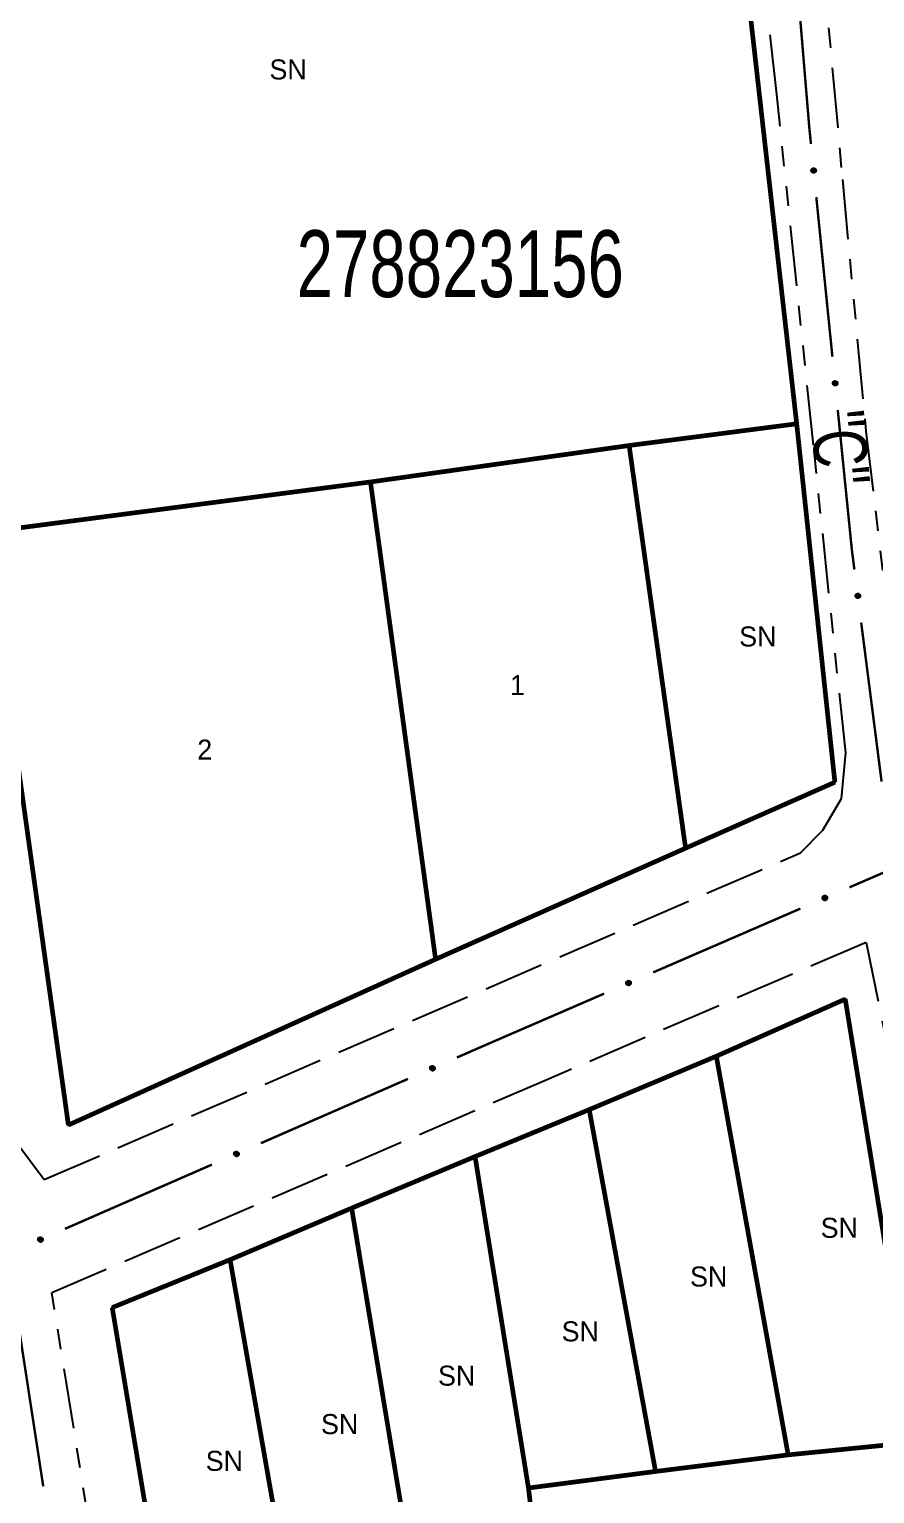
# Model space of a CAD drawing. Extents: x 205807 to 207855, y 4874692 to 4876446.
# Drawn here: x 206120.2 to 206183.4, y 4875287 to 4875396.5 of the extents above; entities that cross this region are included whole.
import ezdxf
from ezdxf.enums import TextEntityAlignment as Align

# ---------------------------------------------------------------- set-up
doc = ezdxf.new("R2010")
doc.units = 0
doc.header["$LTSCALE"] = 1.5
doc.header["$MEASUREMENT"] = 0
doc.linetypes.add('TRACO_11', pattern=[8, 3, -1, 3, -1])
doc.linetypes.add('TRACO_25', pattern=[8, 3, -1, 1, -1, 1, -1])
for name, color, linetype in [('CD_MALHA_LOTES', 7, 'CONTINUOUS'), ('CD_TXT_QUADRA', 7, 'CONTINUOUS'), ('RU-QUADRA', 210, 'CONTINUOUS'), ('SV-EIXO-RUA-N-PAV', 6, 'CONTINUOUS'), ('SV-EIXO-RUA-PAV', 20, 'CONTINUOUS'), ('SV-RUA-NAO-PAV', 7, 'CONTINUOUS'), ('SV-RUA-PAVIM', 7, 'CONTINUOUS'), ('SV-TXT-RUA-N-PAV', 7, 'CONTINUOUS'), ('Th_NmrPort', 1, 'CONTINUOUS')]:
    doc.layers.add(name, color=color, linetype=linetype)
doc.styles.add('ARIAL', font='ARIAL.SHX')

msp = doc.modelspace()

# ---------------------------------------------------------------- linework, layer by layer
at = {"layer": 'CD_MALHA_LOTES', "linetype": 'Continuous', "const_width": 0.35, "flags": 128}
for points in [[(206171.974104, 4875416.273807), (206177.557563, 4875366.99654)], [(206165.027243, 4875365.373441), (206177.557563, 4875366.99654)], [(206177.557563, 4875366.99654), (206180.414216, 4875340.182954)], [(206145.67991, 4875362.646636), (206165.027243, 4875365.373441)], [(206169.247299, 4875335.248735), (206165.027243, 4875365.373441)], [(206116.886145, 4875358.881048), (206145.67991, 4875362.646636)], [(206150.549205, 4875326.938471), (206145.67991, 4875362.646636)], [(206123.086381, 4875314.537999), (206116.886145, 4875358.881048)], [(206180.414216, 4875340.182954), (206169.247299, 4875335.248735)], [(206169.247299, 4875335.248735), (206150.549205, 4875326.938471)], [(206150.549205, 4875326.938471), (206123.086381, 4875314.537999)], [(206171.547726, 4875319.686893), (206181.190367, 4875323.957205)], [(206181.190367, 4875323.957205), (206186.562695, 4875290.827846)], [(206162.042837, 4875315.692084), (206171.547726, 4875319.686893)], [(206176.920054, 4875289.863582), (206171.547726, 4875319.686893)], [(206153.502212, 4875312.179408), (206162.042837, 4875315.692084)], [(206167.001909, 4875288.623814), (206162.042837, 4875315.692084)], [(206144.272827, 4875308.322352), (206153.502212, 4875312.179408)], [(206157.49702, 4875287.384046), (206153.502212, 4875312.179408)], [(206135.181194, 4875304.465295), (206144.272827, 4875308.322352)], [(206148.956395, 4875280.083189), (206144.272827, 4875308.322352)], [(206126.365065, 4875300.883743), (206135.181194, 4875304.465295)], [(206139.72701, 4875278.567917), (206135.181194, 4875304.465295)], [(206130.359874, 4875276.914893), (206126.365065, 4875300.883743)], [(206186.562695, 4875290.827846), (206176.920054, 4875289.863582)], [(206176.920054, 4875289.863582), (206167.001909, 4875288.623814)], [(206157.49702, 4875287.384046), (206167.001909, 4875288.623814)], [(206158.18578, 4875281.598461), (206157.49702, 4875287.384046)]]:
    msp.add_lwpolyline(points, dxfattribs=at)
at = {"layer": 'RU-QUADRA', "linetype": 'Continuous', "const_width": 0.18, "flags": 128}
msp.add_lwpolyline([(206102.602879, 4875460.129926), (206107.926642, 4875420.850944), (206109.484816, 4875411.014968), (206116.886145, 4875358.881048), (206123.086381, 4875314.537999), (206150.549205, 4875326.938471), (206169.247299, 4875335.248735), (206180.414216, 4875340.182954), (206177.557563, 4875366.99654), (206171.974104, 4875416.273807), (206168.987603, 4875441.139674), (206154.899109, 4875445.294806), (206136.460711, 4875451.008113)], close=True, dxfattribs=at)
msp.add_lwpolyline([(206130.359874, 4875276.914893), (206126.365065, 4875300.883743), (206135.181194, 4875304.465295), (206144.272827, 4875308.322352), (206153.502212, 4875312.179408), (206162.042837, 4875315.692084), (206171.547726, 4875319.686893), (206181.190367, 4875323.957205), (206186.562695, 4875290.827846), (206188.491223, 4875279.807685)], dxfattribs=at)
at = {"layer": 'SV-EIXO-RUA-N-PAV', "const_width": 0.18}
for points in [[(206177.604823, 4875399.890924), (206178.435278, 4875389.925467)], [(206178.435278, 4875389.925467), (206178.490453, 4875389.263362)], [(206178.490453, 4875389.263362), (206178.62437, 4875387.934492)], [(206179.025439, 4875383.95465), (206180.228648, 4875372.015124)], [(206180.629717, 4875368.035282), (206181.63239, 4875358.085676)], [(206181.63239, 4875358.085676), (206181.686657, 4875357.54718)], [(206181.686657, 4875357.54718), (206181.872162, 4875356.100247)], [(206182.380819, 4875352.13272), (206183.906791, 4875340.23014)], [(206121.20683, 4875287.503221), (206119.387208, 4875299.364459)]]:
    msp.add_lwpolyline(points, dxfattribs=at)
at = {"layer": 'SV-EIXO-RUA-N-PAV'}
for points in [[(206178.920024, 4875386.098565), (206178.958336, 4875386.068163), (206178.985045, 4875386.0342), (206178.99917, 4875385.999462), (206179.003647, 4875385.965509), (206179.004315, 4875385.930259), (206178.997147, 4875385.89457), (206178.980417, 4875385.856722), (206178.95019, 4875385.818076), (206178.9136, 4875385.793001), (206178.880283, 4875385.777332), (206178.845148, 4875385.770625), (206178.810893, 4875385.77055), (206178.774068, 4875385.779221), (206178.735878, 4875385.79655), (206178.697754, 4875385.827885), (206178.671797, 4875385.861361), (206178.659018, 4875385.895321), (206178.652499, 4875385.930685), (206178.652248, 4875385.966682), (206178.659486, 4875386.001674), (206178.677002, 4875386.040093), (206178.708429, 4875386.077312), (206178.741522, 4875386.103583), (206178.775293, 4875386.116836), (206178.810254, 4875386.122469), (206178.845602, 4875386.123569), (206178.881777, 4875386.117858), (206178.920024, 4875386.098565)], [(206180.524302, 4875370.179197), (206180.562613, 4875370.148795), (206180.589323, 4875370.114832), (206180.603447, 4875370.080093), (206180.607924, 4875370.046141), (206180.608592, 4875370.01089), (206180.601424, 4875369.975202), (206180.584695, 4875369.937354), (206180.554467, 4875369.898708), (206180.517877, 4875369.873633), (206180.484561, 4875369.857963), (206180.449426, 4875369.851257), (206180.415171, 4875369.851182), (206180.378346, 4875369.859853), (206180.340156, 4875369.877181), (206180.302032, 4875369.908516), (206180.276075, 4875369.941992), (206180.263295, 4875369.975952), (206180.256776, 4875370.011317), (206180.256526, 4875370.047313), (206180.263764, 4875370.082305), (206180.28128, 4875370.120725), (206180.312706, 4875370.157944), (206180.345799, 4875370.184214), (206180.37957, 4875370.197467), (206180.414532, 4875370.203101), (206180.449879, 4875370.204201), (206180.486054, 4875370.198489), (206180.524302, 4875370.179197)], [(206182.217406, 4875354.272996), (206182.256526, 4875354.243642), (206182.284146, 4875354.210415), (206182.299206, 4875354.176071), (206182.3046, 4875354.142252), (206182.306222, 4875354.107033), (206182.300023, 4875354.071163), (206182.284324, 4875354.032876), (206182.255154, 4875353.993426), (206182.219256, 4875353.96737), (206182.186375, 4875353.950804), (206182.151435, 4875353.943149), (206182.117195, 4875353.942147), (206182.080149, 4875353.949818), (206182.041504, 4875353.966106), (206182.002545, 4875353.996398), (206181.975691, 4875354.029159), (206181.961997, 4875354.06276), (206181.954523, 4875354.097935), (206181.953299, 4875354.133912), (206181.959587, 4875354.169087), (206181.976056, 4875354.207967), (206182.006464, 4875354.246023), (206182.038833, 4875354.273179), (206182.072233, 4875354.287342), (206182.107029, 4875354.29392), (206182.142334, 4875354.295976), (206182.178651, 4875354.291246), (206182.217406, 4875354.272996)]]:
    msp.add_lwpolyline(points, close=True, dxfattribs=at)
for points in [[(206178.652248, 4875385.966682), (206178.671797, 4875385.861361)], [(206178.656935, 4875385.979923), (206178.683646, 4875385.850957)], [(206178.659486, 4875386.001674), (206178.697754, 4875385.827885)], [(206178.671164, 4875386.015643), (206178.715577, 4875385.819889)], [(206178.677002, 4875386.040093), (206178.735878, 4875385.79655)], [(206178.694623, 4875386.055036), (206178.754159, 4875385.790863)], [(206178.708429, 4875386.077312), (206178.774068, 4875385.779221)], [(206178.724196, 4875386.088188), (206178.790963, 4875385.779486)], [(206178.741522, 4875386.103583), (206178.810893, 4875385.77055)], [(206178.75799, 4875386.106679), (206178.827219, 4875385.77354)], [(206178.775293, 4875386.116836), (206178.845148, 4875385.770625)], [(206178.792605, 4875386.117024), (206178.85994, 4875385.775466)], [(206178.810254, 4875386.122469), (206178.880283, 4875385.777332)], [(206178.829398, 4875386.119361), (206178.898217, 4875385.790295)], [(206178.845602, 4875386.123569), (206178.9136, 4875385.793001)], [(206178.864023, 4875386.115993), (206178.931874, 4875385.810144)], [(206178.881777, 4875386.117858), (206178.95019, 4875385.818076)], [(206178.899196, 4875386.107195), (206178.963079, 4875385.840717)], [(206178.920024, 4875386.098565), (206178.980417, 4875385.856722)], [(206178.94022, 4875386.081157), (206178.987622, 4875385.882962)], [(206178.958336, 4875386.068163), (206178.997147, 4875385.89457)], [(206178.973645, 4875386.048868), (206178.998862, 4875385.921123)], [(206178.985045, 4875386.0342), (206179.004315, 4875385.930259)], [(206180.345799, 4875370.184214), (206180.415171, 4875369.851182)], [(206180.362267, 4875370.18731), (206180.431497, 4875369.854171)], [(206180.37957, 4875370.197467), (206180.449426, 4875369.851257)], [(206180.396882, 4875370.197656), (206180.464217, 4875369.856097)], [(206180.414532, 4875370.203101), (206180.484561, 4875369.857963)], [(206180.433675, 4875370.199992), (206180.502494, 4875369.870926)], [(206180.449879, 4875370.204201), (206180.517877, 4875369.873633)], [(206180.468301, 4875370.196625), (206180.536151, 4875369.890775)], [(206180.486054, 4875370.198489), (206180.554467, 4875369.898708)], [(206180.503473, 4875370.187826), (206180.567356, 4875369.921349)], [(206180.256526, 4875370.047313), (206180.276075, 4875369.941992)], [(206180.261212, 4875370.060555), (206180.287923, 4875369.931589)], [(206180.263764, 4875370.082305), (206180.302032, 4875369.908516)], [(206180.275441, 4875370.096274), (206180.319854, 4875369.900521)], [(206180.28128, 4875370.120725), (206180.340156, 4875369.877181)], [(206180.2989, 4875370.135667), (206180.358436, 4875369.871495)], [(206180.312706, 4875370.157944), (206180.378346, 4875369.859853)], [(206180.328474, 4875370.168819), (206180.39524, 4875369.860118)], [(206180.524302, 4875370.179197), (206180.584695, 4875369.937354)], [(206180.544497, 4875370.161789), (206180.591899, 4875369.963594)], [(206180.562613, 4875370.148795), (206180.601424, 4875369.975202)], [(206180.577923, 4875370.1295), (206180.603139, 4875370.001755)], [(206180.589323, 4875370.114832), (206180.608592, 4875370.01089)], [(206181.953299, 4875354.133912), (206181.975691, 4875354.029159)], [(206181.957625, 4875354.147275), (206181.987817, 4875354.01908)], [(206181.959587, 4875354.169087), (206182.002545, 4875353.996398)], [(206181.970882, 4875354.183367), (206182.020577, 4875353.988888)], [(206181.976056, 4875354.207967), (206182.041504, 4875353.966106)], [(206181.993266, 4875354.223381), (206182.059931, 4875353.960916)], [(206182.006464, 4875354.246023), (206182.080149, 4875353.949818)], [(206182.021931, 4875354.257321), (206182.09703, 4875353.95054)], [(206182.038833, 4875354.273179), (206182.117195, 4875353.942147)], [(206182.055212, 4875354.27672), (206182.133434, 4875353.945577)], [(206182.072233, 4875354.287342), (206182.151435, 4875353.943149)], [(206182.089534, 4875354.287999), (206182.16609, 4875353.948388)], [(206182.107029, 4875354.29392), (206182.186375, 4875353.950804)], [(206182.12625, 4875354.29133), (206182.203952, 4875353.964248)], [(206182.142334, 4875354.295976), (206182.219256, 4875353.96737)], [(206182.160954, 4875354.288901), (206182.237059, 4875353.985001)], [(206182.178651, 4875354.291246), (206182.255154, 4875353.993426)], [(206182.196352, 4875354.281058), (206182.267425, 4875354.016408)], [(206182.217406, 4875354.272996), (206182.284324, 4875354.032876)], [(206182.238066, 4875354.256141), (206182.290815, 4875354.059301)], [(206182.256526, 4875354.243642), (206182.300023, 4875354.071163)], [(206182.272353, 4875354.224769), (206182.301018, 4875354.097753)], [(206182.284146, 4875354.210415), (206182.306222, 4875354.107033)]]:
    msp.add_lwpolyline(points, dxfattribs=at)
at = {"layer": 'SV-EIXO-RUA-PAV', "const_width": 0.18}
for points in [[(206181.505889, 4875332.319306), (206192.516748, 4875337.090152)], [(206166.824743, 4875325.958178), (206177.835602, 4875330.729024)], [(206154.087163, 4875320.439169), (206163.154456, 4875324.367896)], [(206152.146426, 4875319.590549), (206153.978897, 4875320.391829)], [(206153.978897, 4875320.391829), (206154.087163, 4875320.439169)], [(206137.486655, 4875313.180314), (206148.481483, 4875317.987991)], [(206122.826884, 4875306.770079), (206133.821712, 4875311.577755)]]:
    msp.add_lwpolyline(points, dxfattribs=at)
at = {"layer": 'SV-EIXO-RUA-PAV'}
for points in [[(206179.495143, 4875331.568049), (206179.512481, 4875331.613781), (206179.536733, 4875331.649541), (206179.565545, 4875331.673544), (206179.596536, 4875331.688116), (206179.62992, 4875331.699454), (206179.666101, 4875331.703458), (206179.707241, 4875331.699007), (206179.753239, 4875331.681938), (206179.788238, 4875331.654686), (206179.813282, 4875331.627698), (206179.830338, 4875331.596258), (206179.840808, 4875331.563642), (206179.843725, 4875331.525922), (206179.838807, 4875331.484274), (206179.820524, 4875331.438437), (206179.796507, 4875331.403542), (206179.76803, 4875331.381057), (206179.736313, 4875331.36411), (206179.702091, 4875331.352944), (206179.666553, 4875331.349218), (206179.624629, 4875331.354245), (206179.579627, 4875331.37289), (206179.54455, 4875331.396447), (206179.521671, 4875331.424601), (206179.50569, 4875331.456202), (206179.493911, 4875331.489548), (206179.488372, 4875331.52575), (206179.495143, 4875331.568049)], [(206164.813997, 4875325.206921), (206164.831335, 4875325.252653), (206164.855587, 4875325.288413), (206164.884399, 4875325.312416), (206164.91539, 4875325.326988), (206164.948774, 4875325.338326), (206164.984954, 4875325.34233), (206165.026095, 4875325.337879), (206165.072093, 4875325.32081), (206165.107092, 4875325.293558), (206165.132136, 4875325.26657), (206165.149192, 4875325.23513), (206165.159662, 4875325.202514), (206165.162579, 4875325.164794), (206165.157661, 4875325.123146), (206165.139378, 4875325.077309), (206165.115361, 4875325.042414), (206165.086883, 4875325.019929), (206165.055166, 4875325.002982), (206165.020945, 4875324.991816), (206164.985407, 4875324.98809), (206164.943483, 4875324.993117), (206164.89848, 4875325.011762), (206164.863404, 4875325.035319), (206164.840525, 4875325.063473), (206164.824544, 4875325.095074), (206164.812765, 4875325.12842), (206164.807226, 4875325.164622), (206164.813997, 4875325.206921)], [(206150.138207, 4875318.832566), (206150.155391, 4875318.878356), (206150.179523, 4875318.914196), (206150.208255, 4875318.938296), (206150.239197, 4875318.952972), (206150.272543, 4875318.964421), (206150.30871, 4875318.968546), (206150.349865, 4875318.964233), (206150.39592, 4875318.947318), (206150.43101, 4875318.920183), (206150.456144, 4875318.89328), (206150.473305, 4875318.861896), (206150.483884, 4875318.829316), (206150.486927, 4875318.791606), (206150.482149, 4875318.749942), (206150.464019, 4875318.704043), (206150.44012, 4875318.669069), (206150.411717, 4875318.646488), (206150.380057, 4875318.629435), (206150.345873, 4875318.618155), (206150.310348, 4875318.61431), (206150.268407, 4875318.619196), (206150.223343, 4875318.637691), (206150.188188, 4875318.66113), (206150.165214, 4875318.689207), (206150.149127, 4875318.720755), (206150.137238, 4875318.754061), (206150.131577, 4875318.790244), (206150.138207, 4875318.832566)], [(206135.478436, 4875312.42233), (206135.49562, 4875312.468121), (206135.519752, 4875312.503961), (206135.548484, 4875312.528061), (206135.579426, 4875312.542737), (206135.612772, 4875312.554185), (206135.648939, 4875312.558311), (206135.690094, 4875312.553998), (206135.736149, 4875312.537082), (206135.771239, 4875312.509948), (206135.796373, 4875312.483044), (206135.813534, 4875312.451661), (206135.824114, 4875312.41908), (206135.827156, 4875312.381371), (206135.822378, 4875312.339706), (206135.804248, 4875312.293808), (206135.780349, 4875312.258833), (206135.751946, 4875312.236253), (206135.720286, 4875312.2192), (206135.686102, 4875312.20792), (206135.650577, 4875312.204075), (206135.608636, 4875312.208961), (206135.563572, 4875312.227456), (206135.528417, 4875312.250894), (206135.505443, 4875312.278972), (206135.489356, 4875312.31052), (206135.477467, 4875312.343826), (206135.471806, 4875312.380009), (206135.478436, 4875312.42233)], [(206120.818665, 4875306.012095), (206120.835849, 4875306.057885), (206120.859981, 4875306.093726), (206120.888713, 4875306.117825), (206120.919655, 4875306.132501), (206120.953001, 4875306.14395), (206120.989168, 4875306.148076), (206121.030323, 4875306.143763), (206121.076378, 4875306.126847), (206121.111468, 4875306.099713), (206121.136602, 4875306.072809), (206121.153763, 4875306.041426), (206121.164343, 4875306.008845), (206121.167385, 4875305.971135), (206121.162608, 4875305.929471), (206121.144478, 4875305.883573), (206121.120578, 4875305.848598), (206121.092175, 4875305.826018), (206121.060515, 4875305.808965), (206121.026331, 4875305.797685), (206120.990806, 4875305.79384), (206120.948865, 4875305.798726), (206120.903801, 4875305.81722), (206120.868646, 4875305.840659), (206120.845672, 4875305.868737), (206120.829586, 4875305.900284), (206120.817696, 4875305.933591), (206120.812035, 4875305.969774), (206120.818665, 4875306.012095)]]:
    msp.add_lwpolyline(points, close=True, dxfattribs=at)
for points in [[(206179.488372, 4875331.52575), (206179.753239, 4875331.681938)], [(206179.493244, 4875331.545584), (206179.727754, 4875331.687345)], [(206179.493911, 4875331.489548), (206179.788238, 4875331.654686)], [(206179.495143, 4875331.568049), (206179.707241, 4875331.699007)], [(206179.495538, 4875331.5094), (206179.766357, 4875331.666894)], [(206179.50284, 4875331.475386), (206179.795487, 4875331.640851)], [(206179.505599, 4875331.592576), (206179.680052, 4875331.697906)], [(206179.50569, 4875331.456202), (206179.813282, 4875331.627698)], [(206179.512481, 4875331.613781), (206179.666101, 4875331.703458)], [(206179.516235, 4875331.441039), (206179.821236, 4875331.608881)], [(206179.521671, 4875331.424601), (206179.830338, 4875331.596258)], [(206179.526218, 4875331.634226), (206179.64028, 4875331.697031)], [(206179.536601, 4875331.411198), (206179.833003, 4875331.57829)], [(206179.536733, 4875331.649541), (206179.62992, 4875331.699454)], [(206179.54455, 4875331.396447), (206179.840808, 4875331.563642)], [(206179.564478, 4875331.384612), (206179.838344, 4875331.541939)], [(206179.579627, 4875331.37289), (206179.843725, 4875331.525922)], [(206179.605043, 4875331.366498), (206179.838676, 4875331.503418)], [(206179.624629, 4875331.354245), (206179.838807, 4875331.484274)], [(206179.649698, 4875331.356104), (206179.822732, 4875331.457845)], [(206179.666553, 4875331.349218), (206179.820524, 4875331.438437)], [(206179.688052, 4875331.35339), (206179.802823, 4875331.41799)], [(206179.702091, 4875331.352944), (206179.796507, 4875331.403542)], [(206164.807226, 4875325.164622), (206165.072093, 4875325.32081)], [(206164.812098, 4875325.184456), (206165.046608, 4875325.326217)], [(206164.812765, 4875325.12842), (206165.107092, 4875325.293558)], [(206164.813997, 4875325.206921), (206165.026095, 4875325.337879)], [(206164.814392, 4875325.148272), (206165.085211, 4875325.305766)], [(206164.821694, 4875325.114258), (206165.114341, 4875325.279723)], [(206164.824453, 4875325.231448), (206164.998906, 4875325.336778)], [(206164.824544, 4875325.095074), (206165.132136, 4875325.26657)], [(206164.831335, 4875325.252653), (206164.984954, 4875325.34233)], [(206164.845072, 4875325.273098), (206164.959134, 4875325.335903)], [(206164.855587, 4875325.288413), (206164.948774, 4875325.338326)], [(206164.835089, 4875325.079911), (206165.140089, 4875325.247753)], [(206164.840525, 4875325.063473), (206165.149192, 4875325.23513)], [(206164.855454, 4875325.05007), (206165.151857, 4875325.217162)], [(206164.863404, 4875325.035319), (206165.159662, 4875325.202514)], [(206164.883332, 4875325.023484), (206165.157198, 4875325.180811)], [(206164.89848, 4875325.011762), (206165.162579, 4875325.164794)], [(206164.923897, 4875325.00537), (206165.15753, 4875325.14229)], [(206164.943483, 4875324.993117), (206165.157661, 4875325.123146)], [(206164.968552, 4875324.994976), (206165.141586, 4875325.096717)], [(206164.985407, 4875324.98809), (206165.139378, 4875325.077309)], [(206165.006905, 4875324.992262), (206165.121677, 4875325.056862)], [(206165.020945, 4875324.991816), (206165.115361, 4875325.042414)], [(206150.131577, 4875318.790244), (206150.39592, 4875318.947318)], [(206150.136383, 4875318.810094), (206150.370417, 4875318.95264)], [(206150.137238, 4875318.754061), (206150.43101, 4875318.920183)], [(206150.138207, 4875318.832566), (206150.349865, 4875318.964233)], [(206150.138798, 4875318.773918), (206150.409088, 4875318.932318)], [(206150.146214, 4875318.739929), (206150.438305, 4875318.906372)], [(206150.148581, 4875318.857127), (206150.32268, 4875318.963041)], [(206150.149127, 4875318.720755), (206150.456144, 4875318.89328)], [(206150.155391, 4875318.878356), (206150.30871, 4875318.968546)], [(206150.159724, 4875318.705627), (206150.46416, 4875318.874489)], [(206150.165214, 4875318.689207), (206150.473305, 4875318.861896)], [(206150.169059, 4875318.898846), (206150.282911, 4875318.962033)], [(206150.179523, 4875318.914196), (206150.272543, 4875318.964421)], [(206150.180189, 4875318.675854), (206150.476031, 4875318.843937)], [(206150.188188, 4875318.66113), (206150.483884, 4875318.829316)], [(206150.208155, 4875318.649362), (206150.481493, 4875318.807605)], [(206150.223343, 4875318.637691), (206150.486927, 4875318.791606)], [(206150.24878, 4875318.631384), (206150.481954, 4875318.769085)], [(206150.268407, 4875318.619196), (206150.482149, 4875318.749942)], [(206150.29347, 4875318.62114), (206150.466162, 4875318.723459)], [(206150.310348, 4875318.61431), (206150.464019, 4875318.704043)], [(206150.331832, 4875318.618554), (206150.446387, 4875318.683537)], [(206150.345873, 4875318.618155), (206150.44012, 4875318.669069)], [(206135.471806, 4875312.380009), (206135.736149, 4875312.537082)], [(206135.476612, 4875312.399859), (206135.710646, 4875312.542405)], [(206135.477467, 4875312.343826), (206135.771239, 4875312.509948)], [(206135.478436, 4875312.42233), (206135.690094, 4875312.553998)], [(206135.479027, 4875312.363683), (206135.749318, 4875312.522083)], [(206135.486443, 4875312.329694), (206135.778534, 4875312.496137)], [(206135.48881, 4875312.446892), (206135.662909, 4875312.552806)], [(206135.489356, 4875312.31052), (206135.796373, 4875312.483044)], [(206135.49562, 4875312.468121), (206135.648939, 4875312.558311)], [(206135.499953, 4875312.295391), (206135.80439, 4875312.464254)], [(206135.505443, 4875312.278972), (206135.813534, 4875312.451661)], [(206135.509289, 4875312.488611), (206135.62314, 4875312.551798)], [(206135.519752, 4875312.503961), (206135.612772, 4875312.554185)], [(206135.520418, 4875312.265619), (206135.81626, 4875312.433702)], [(206135.528417, 4875312.250894), (206135.824114, 4875312.41908)], [(206135.548384, 4875312.239127), (206135.821722, 4875312.397369)], [(206135.563572, 4875312.227456), (206135.827156, 4875312.381371)], [(206135.589009, 4875312.221148), (206135.822183, 4875312.35885)], [(206135.608636, 4875312.208961), (206135.822378, 4875312.339706)], [(206135.633699, 4875312.210904), (206135.806391, 4875312.313224)], [(206135.650577, 4875312.204075), (206135.804248, 4875312.293808)], [(206135.672061, 4875312.208318), (206135.786616, 4875312.273302)], [(206135.686102, 4875312.20792), (206135.780349, 4875312.258833)], [(206120.812035, 4875305.969774), (206121.076378, 4875306.126847)], [(206120.816841, 4875305.989624), (206121.050875, 4875306.132169)], [(206120.817696, 4875305.933591), (206121.111468, 4875306.099713)], [(206120.818665, 4875306.012095), (206121.030323, 4875306.143763)], [(206120.819256, 4875305.953448), (206121.089547, 4875306.111847)], [(206120.826672, 4875305.919459), (206121.118763, 4875306.085902)], [(206120.829039, 4875306.036657), (206121.003138, 4875306.14257)], [(206120.829586, 4875305.900284), (206121.136602, 4875306.072809)], [(206120.835849, 4875306.057885), (206120.989168, 4875306.148076)], [(206120.840182, 4875305.885156), (206121.144619, 4875306.054019)], [(206120.845672, 4875305.868737), (206121.153763, 4875306.041426)], [(206120.849518, 4875306.078376), (206120.963369, 4875306.141562)], [(206120.859981, 4875306.093726), (206120.953001, 4875306.14395)], [(206120.860647, 4875305.855384), (206121.156489, 4875306.023467)], [(206120.868646, 4875305.840659), (206121.164343, 4875306.008845)], [(206120.888613, 4875305.828891), (206121.161951, 4875305.987134)], [(206120.903801, 4875305.81722), (206121.167385, 4875305.971135)], [(206120.929238, 4875305.810913), (206121.162412, 4875305.948615)], [(206120.948865, 4875305.798726), (206121.162608, 4875305.929471)], [(206120.973928, 4875305.800669), (206121.146621, 4875305.902989)], [(206120.990806, 4875305.79384), (206121.144478, 4875305.883573)], [(206121.012291, 4875305.798083), (206121.126845, 4875305.863067)], [(206121.026331, 4875305.797685), (206121.120578, 4875305.848598)]]:
    msp.add_lwpolyline(points, dxfattribs=at)
at = {"layer": 'SV-RUA-NAO-PAV', "linetype": 'TRACO_25'}
for points in [[(206177.84764, 4875334.896396, 9.011073), (206179.501586, 4875336.592883, 8.790021), (206180.906515, 4875338.960533, 8.699963), (206181.221985, 4875342.381419, 8.339729), (206178.81398, 4875365.391309, 8.306981), (206176.067159, 4875391.629128, 7.856689), (206170.56687, 4875441.437426, 7.447334), (206169.895634, 4875443.004317, 7.447334), (206168.232474, 4875444.922842, 7.447334), (206156.562194, 4875449.37917, 7.447334), (206104.648355, 4875463.964822, 7.897625), (206101.717986, 4875463.801059, 7.995871), (206100.060527, 4875462.630123, 7.995871), (206098.75623, 4875459.927114, 7.995871), (206100.199387, 4875446.114826, 8.1678), (206102.406066, 4875425.080579, 8.1678), (206103.702036, 4875417.019419, 8.446162), (206107.218683, 4875390.519623, 8.699963), (206111.046736, 4875363.196795, 8.937388), (206119.219824, 4875313.212279, 9.67423), (206121.273908, 4875310.462018, 9.821597)], [(206262.340338, 4875419.321771, 7.103475), (206175.899515, 4875441.435458, 7.578328), (206180.972071, 4875385.285122, 7.979496), (206182.730797, 4875366.437658, 8.102303), (206185.028753, 4875347.354254, 8.356104), (206186.471655, 4875343.861229, 8.495284), (206188.650506, 4875341.746796, 8.544407), (206191.610229, 4875340.676114, 8.675401)], [(206182.749588, 4875328.202073, 8.626278), (206186.594874, 4875309.502356, 8.626278), (206192.132625, 4875274.471908, 8.880079), (206197.719518, 4875235.842001, 9.092944), (206205.162192, 4875189.837532, 9.297622), (206213.604623, 4875131.235195, 9.273061), (206220.123555, 4875091.370621, 9.07657), (206221.323598, 4875082.17029, 9.07657), (206222.623645, 4875073.86999, 9.092944), (206222.423638, 4875071.869918, 9.092944), (206221.523606, 4875068.969813, 9.092944), (206220.023551, 4875067.169748, 9.092944), (206218.523497, 4875065.769698, 9.092944), (206216.523425, 4875064.969669, 9.092944), (206214.523353, 4875065.569691, 9.846159)], [(206161.699225, 4875093.963199, 10.926858), (206157.578162, 4875096.65774, 10.926858), (206155.51763, 4875099.035277, 10.926858), (206153.932605, 4875103.631848, 10.926858), (206153.457098, 4875105.533877, 10.214579), (206152.811335, 4875109.483691, 10.214579), (206146.324488, 4875152.054346, 10.255514), (206140.776902, 4875190.649693, 10.255514), (206131.108252, 4875244.461275, 10.190018), (206121.85478, 4875301.976651, 9.535048)]]:
    msp.add_polyline3d(points, dxfattribs=at)
at = {"layer": 'SV-RUA-PAVIM', "linetype": 'TRACO_11'}
for points in [[(206121.273908, 4875310.462018, 9.92803), (206177.84764, 4875334.896396, 9.011073)], [(206182.749588, 4875328.202073, 8.773646), (206158.984414, 4875317.969134, 9.043821), (206121.85478, 4875301.976651, 9.535048)]]:
    msp.add_polyline3d(points, dxfattribs=at)

# ---------------------------------------------------------------- texts
at = {"layer": 'CD_TXT_QUADRA', "style": 'ARIAL', "width": 0.7}
msp.add_text('278823156', height=5, dxfattribs=at).set_placement((206140.161376, 4875376.475434))
at = {"layer": 'SV-TXT-RUA-N-PAV', "style": 'ARIAL', "width": 0.7}
msp.add_text('"C"', height=4, rotation=275, dxfattribs=at).set_placement((206178.586761, 4875367.7943))
at = {"layer": 'Th_NmrPort', "color": 1}
for s, p in [('SN', (206138.123864, 4875393.506418)), ('SN', (206173.259327, 4875351.088823)), ('1', (206156.119408, 4875347.453083)), ('2', (206132.726438, 4875342.623571)), ('SN', (206179.348682, 4875306.850287)), ('SN', (206169.580598, 4875303.205867)), ('SN', (206159.978192, 4875299.102091)), ('SN', (206150.730346, 4875295.790362)), ('SN', (206141.982383, 4875292.166206)), ('SN', (206133.359391, 4875289.416846))]:
    msp.add_text(s, height=1.5, dxfattribs=at).set_placement(p, align=Align.MIDDLE_LEFT)

doc.saveas('drawing.dxf')
